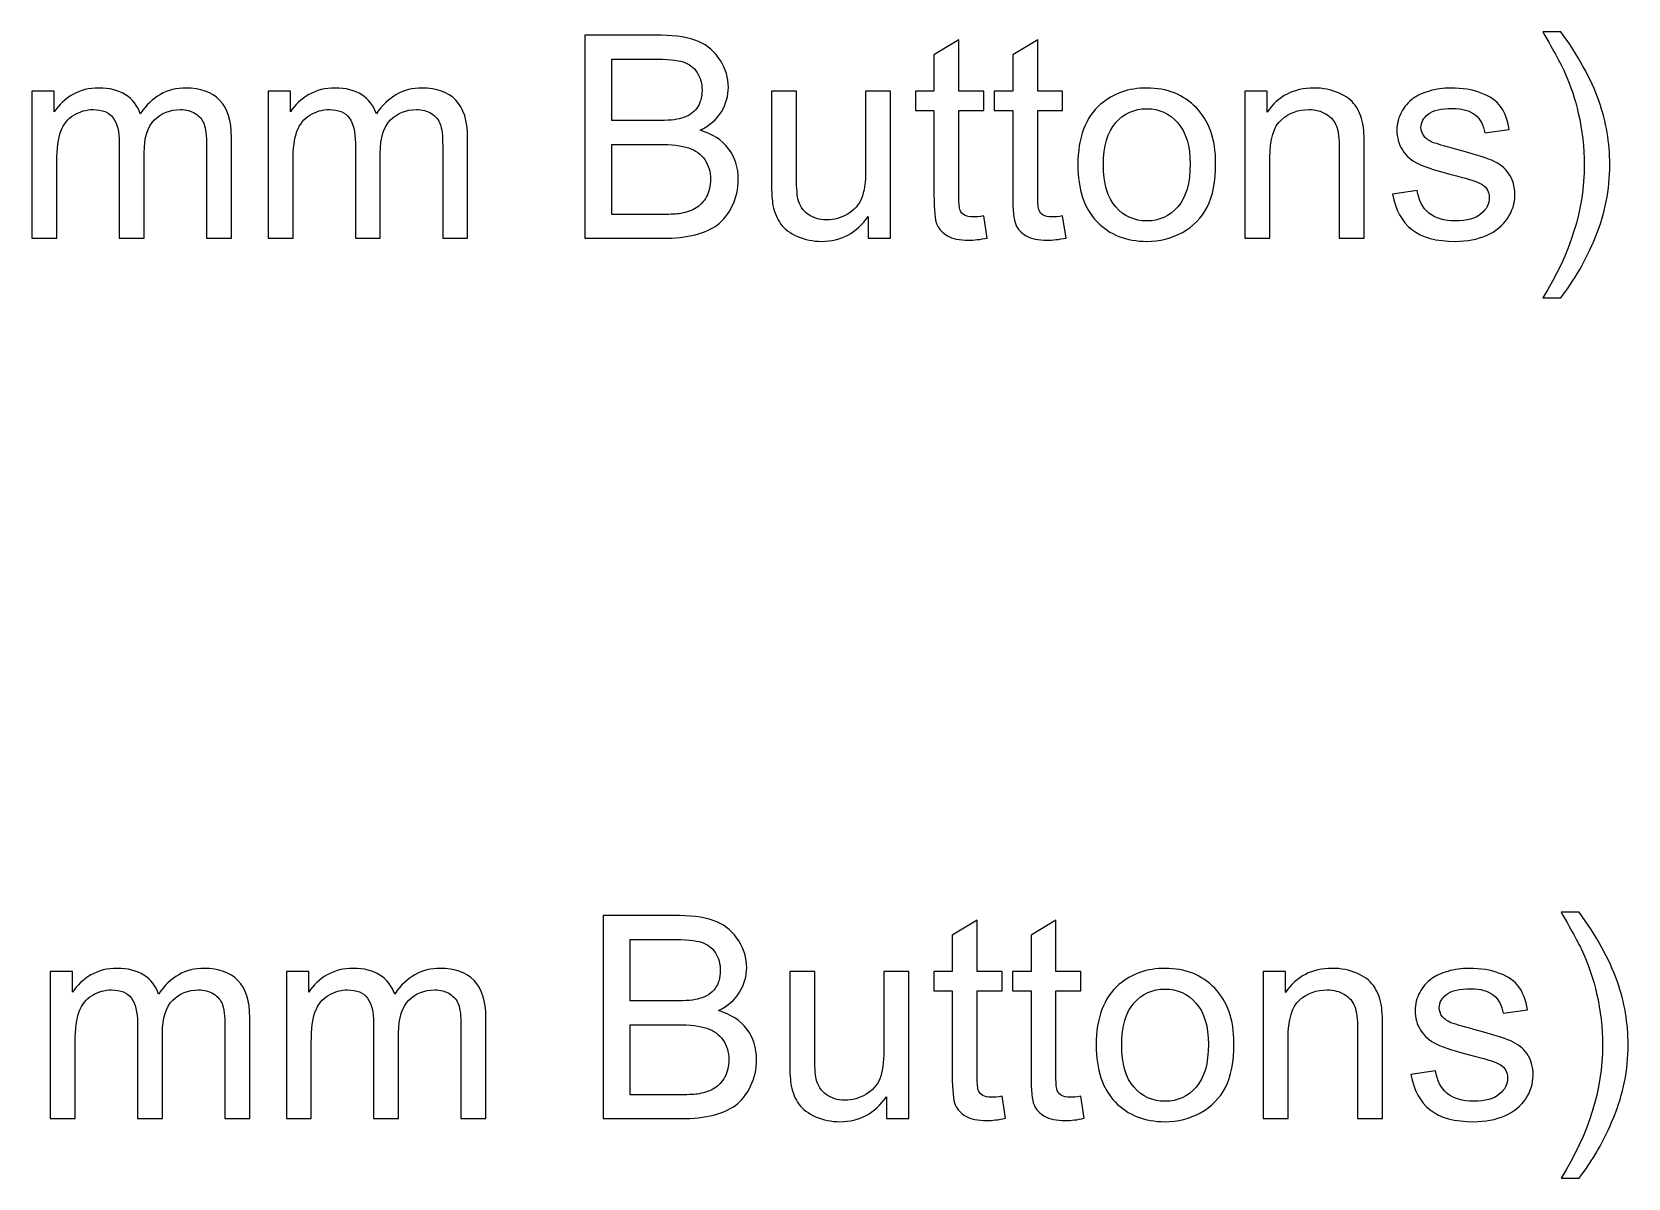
# Model space of a CAD drawing. Header units: millimetres. Extents: x 198 to 2216, y -963 to 151.
# Drawn here: x 1584.8 to 1727.8, y -302.5 to -199.7 of the extents above; entities that cross this region are included whole.
import ezdxf

# ---------------------------------------------------------------- set-up
doc = ezdxf.new("R2010")
doc.units = ezdxf.units.MM
doc.header["$MEASUREMENT"] = 0
doc.layers.add('Layer 1', color=7, linetype='Continuous')

msp = doc.modelspace()

# ---------------------------------------------------------------- linework, layer by layer
at = {"layer": 'Layer 1', "color": 250}
for points, knots in [([(1634.3173, -218.2225), (1634.3173, -218.2225), (1634.3173, -200.0361), (1634.3173, -200.0361), (1634.3173, -200.0361), (1641.1414, -200.0361), (1641.1414, -200.0361), (1642.53, -200.0361), (1643.6433, -200.2181), (1644.4858, -200.5864), (1645.324, -200.9547), (1645.9801, -201.522), (1646.4543, -202.2882), (1646.9326, -203.0502), (1647.1697, -203.8503), (1647.1697, -204.6885), (1647.1697, -205.4632), (1646.958, -206.1956), (1646.5389, -206.8814), (1646.1198, -207.5672), (1645.4848, -208.1218), (1644.6339, -208.5451), (1645.7346, -208.8668), (1646.5813, -209.4172), (1647.1697, -210.1961), (1647.7624, -210.9708), (1648.0587, -211.8894), (1648.0587, -212.9478), (1648.0587, -213.8029), (1647.8767, -214.5945), (1647.5168, -215.3269), (1647.157, -216.0593), (1646.7125, -216.6223), (1646.1833, -217.0202), (1645.6542, -217.4139), (1644.9895, -217.7145), (1644.1937, -217.9177), (1643.3936, -218.1209), (1642.4157, -218.2225), (1641.2557, -218.2225), (1641.2557, -218.2225), (1634.3173, -218.2225), (1634.3173, -218.2225)], [0, 0, 0, 0, 0.07142857, 0.07142857, 0.07142857, 0.14285714, 0.14285714, 0.14285714, 0.21428571, 0.21428571, 0.21428571, 0.28571429, 0.28571429, 0.28571429, 0.35714286, 0.35714286, 0.35714286, 0.42857143, 0.42857143, 0.42857143, 0.5, 0.5, 0.5, 0.57142857, 0.57142857, 0.57142857, 0.64285714, 0.64285714, 0.64285714, 0.71428571, 0.71428571, 0.71428571, 0.78571429, 0.78571429, 0.78571429, 0.85714286, 0.85714286, 0.85714286, 0.92857143, 0.92857143, 0.92857143, 1, 1, 1, 1]), ([(1721.7483, -223.5565), (1721.7483, -223.5565), (1720.1481, -223.5565), (1720.1481, -223.5565), (1722.6204, -219.5899), (1723.8565, -215.619), (1723.8565, -211.6439), (1723.8565, -210.0903), (1723.6787, -208.5493), (1723.3231, -207.0211), (1723.0437, -205.7807), (1722.65, -204.5912), (1722.1462, -203.4482), (1721.8245, -202.7073), (1721.1556, -201.467), (1720.1481, -199.7313), (1720.1481, -199.7313), (1721.7483, -199.7313), (1721.7483, -199.7313), (1723.2977, -201.8056), (1724.4449, -203.8884), (1725.19, -205.9797), (1725.825, -207.7789), (1726.1425, -209.6627), (1726.1425, -211.6312), (1726.1425, -213.8622), (1725.7149, -216.0212), (1724.8598, -218.104), (1724.0089, -220.1868), (1722.9717, -222.0029), (1721.7483, -223.5565)], [0, 0, 0, 0, 0.1, 0.1, 0.1, 0.2, 0.2, 0.2, 0.3, 0.3, 0.3, 0.4, 0.4, 0.4, 0.5, 0.5, 0.5, 0.6, 0.6, 0.6, 0.7, 0.7, 0.7, 0.8, 0.8, 0.8, 0.9, 0.9, 0.9, 1, 1, 1, 1]), ([(1670.0593, -216.2286), (1670.0593, -216.2286), (1670.3641, -218.2013), (1670.3641, -218.2013), (1669.7376, -218.3326), (1669.1745, -218.4003), (1668.6835, -218.4003), (1667.8749, -218.4003), (1667.2484, -218.2733), (1666.7996, -218.0151), (1666.3551, -217.7568), (1666.0419, -217.4224), (1665.8598, -217.0033), (1665.6778, -216.5842), (1665.5889, -215.7037), (1665.5889, -214.3617), (1665.5889, -214.3617), (1665.5889, -206.7671), (1665.5889, -206.7671), (1665.5889, -206.7671), (1663.9379, -206.7671), (1663.9379, -206.7671), (1663.9379, -206.7671), (1663.9379, -205.0399), (1663.9379, -205.0399), (1663.9379, -205.0399), (1665.5889, -205.0399), (1665.5889, -205.0399), (1665.5889, -205.0399), (1665.5889, -201.7802), (1665.5889, -201.7802), (1665.5889, -201.7802), (1667.8241, -200.4383), (1667.8241, -200.4383), (1667.8241, -200.4383), (1667.8241, -205.0399), (1667.8241, -205.0399), (1667.8241, -205.0399), (1670.0593, -205.0399), (1670.0593, -205.0399), (1670.0593, -205.0399), (1670.0593, -206.7671), (1670.0593, -206.7671), (1670.0593, -206.7671), (1667.8241, -206.7671), (1667.8241, -206.7671), (1667.8241, -206.7671), (1667.8241, -214.4887), (1667.8241, -214.4887), (1667.8241, -215.1279), (1667.8622, -215.5386), (1667.9426, -215.7206), (1668.0188, -215.9026), (1668.1458, -216.0466), (1668.3236, -216.1566), (1668.5014, -216.2625), (1668.7554, -216.3175), (1669.0856, -216.3175), (1669.3312, -216.3175), (1669.6571, -216.2879), (1670.0593, -216.2286)], [0, 0, 0, 0, 0.05, 0.05, 0.05, 0.1, 0.1, 0.1, 0.15, 0.15, 0.15, 0.2, 0.2, 0.2, 0.25, 0.25, 0.25, 0.3, 0.3, 0.3, 0.35, 0.35, 0.35, 0.4, 0.4, 0.4, 0.45, 0.45, 0.45, 0.5, 0.5, 0.5, 0.55, 0.55, 0.55, 0.6, 0.6, 0.6, 0.65, 0.65, 0.65, 0.7, 0.7, 0.7, 0.75, 0.75, 0.75, 0.8, 0.8, 0.8, 0.85, 0.85, 0.85, 0.9, 0.9, 0.9, 0.95, 0.95, 0.95, 1, 1, 1, 1]), ([(1677.1163, -216.2286), (1677.1163, -216.2286), (1677.4211, -218.2013), (1677.4211, -218.2013), (1676.7946, -218.3326), (1676.2315, -218.4003), (1675.7405, -218.4003), (1674.9319, -218.4003), (1674.3054, -218.2733), (1673.8566, -218.0151), (1673.4121, -217.7568), (1673.0989, -217.4224), (1672.9168, -217.0033), (1672.7348, -216.5842), (1672.6459, -215.7037), (1672.6459, -214.3617), (1672.6459, -214.3617), (1672.6459, -206.7671), (1672.6459, -206.7671), (1672.6459, -206.7671), (1670.9949, -206.7671), (1670.9949, -206.7671), (1670.9949, -206.7671), (1670.9949, -205.0399), (1670.9949, -205.0399), (1670.9949, -205.0399), (1672.6459, -205.0399), (1672.6459, -205.0399), (1672.6459, -205.0399), (1672.6459, -201.7802), (1672.6459, -201.7802), (1672.6459, -201.7802), (1674.8811, -200.4383), (1674.8811, -200.4383), (1674.8811, -200.4383), (1674.8811, -205.0399), (1674.8811, -205.0399), (1674.8811, -205.0399), (1677.1163, -205.0399), (1677.1163, -205.0399), (1677.1163, -205.0399), (1677.1163, -206.7671), (1677.1163, -206.7671), (1677.1163, -206.7671), (1674.8811, -206.7671), (1674.8811, -206.7671), (1674.8811, -206.7671), (1674.8811, -214.4887), (1674.8811, -214.4887), (1674.8811, -215.1279), (1674.9192, -215.5386), (1674.9996, -215.7206), (1675.0758, -215.9026), (1675.2028, -216.0466), (1675.3806, -216.1566), (1675.5584, -216.2625), (1675.8124, -216.3175), (1676.1426, -216.3175), (1676.3882, -216.3175), (1676.7141, -216.2879), (1677.1163, -216.2286)], [0, 0, 0, 0, 0.05, 0.05, 0.05, 0.1, 0.1, 0.1, 0.15, 0.15, 0.15, 0.2, 0.2, 0.2, 0.25, 0.25, 0.25, 0.3, 0.3, 0.3, 0.35, 0.35, 0.35, 0.4, 0.4, 0.4, 0.45, 0.45, 0.45, 0.5, 0.5, 0.5, 0.55, 0.55, 0.55, 0.6, 0.6, 0.6, 0.65, 0.65, 0.65, 0.7, 0.7, 0.7, 0.75, 0.75, 0.75, 0.8, 0.8, 0.8, 0.85, 0.85, 0.85, 0.9, 0.9, 0.9, 0.95, 0.95, 0.95, 1, 1, 1, 1]), ([(1636.7303, -207.6815), (1636.7303, -207.6815), (1640.6631, -207.6815), (1640.6631, -207.6815), (1641.7299, -207.6815), (1642.4961, -207.6095), (1642.9575, -207.4698), (1643.5714, -207.2878), (1644.0328, -206.983), (1644.3418, -206.5597), (1644.6509, -206.1363), (1644.8075, -205.6072), (1644.8075, -204.9679), (1644.8075, -204.3626), (1644.6636, -203.8292), (1644.3715, -203.372), (1644.0836, -202.9105), (1643.6687, -202.593), (1643.1311, -202.4237), (1642.5935, -202.2544), (1641.6706, -202.1697), (1640.3667, -202.1697), (1640.3667, -202.1697), (1636.7303, -202.1697), (1636.7303, -202.1697), (1636.7303, -202.1697), (1636.7303, -207.6815), (1636.7303, -207.6815)], [0, 0, 0, 0, 0.11111111, 0.11111111, 0.11111111, 0.22222222, 0.22222222, 0.22222222, 0.33333333, 0.33333333, 0.33333333, 0.44444444, 0.44444444, 0.44444444, 0.55555556, 0.55555556, 0.55555556, 0.66666667, 0.66666667, 0.66666667, 0.77777778, 0.77777778, 0.77777778, 0.88888889, 0.88888889, 0.88888889, 1, 1, 1, 1]), ([(1584.7661, -218.2225), (1584.7661, -218.2225), (1584.7661, -205.0399), (1584.7661, -205.0399), (1584.7661, -205.0399), (1586.7727, -205.0399), (1586.7727, -205.0399), (1586.7727, -205.0399), (1586.7727, -206.9026), (1586.7727, -206.9026), (1587.1833, -206.2591), (1587.7337, -205.7384), (1588.4195, -205.3489), (1589.1053, -204.9552), (1589.8842, -204.7605), (1590.7605, -204.7605), (1591.7342, -204.7605), (1592.5343, -204.9637), (1593.1566, -205.3659), (1593.7789, -205.7723), (1594.2191, -206.3353), (1594.4731, -207.0634), (1595.523, -205.5267), (1596.8819, -204.7605), (1598.5583, -204.7605), (1599.8706, -204.7605), (1600.8824, -205.1203), (1601.5851, -205.8442), (1602.2921, -206.5681), (1602.6477, -207.6815), (1602.6477, -209.1843), (1602.6477, -209.1843), (1602.6477, -218.2225), (1602.6477, -218.2225), (1602.6477, -218.2225), (1600.4125, -218.2225), (1600.4125, -218.2225), (1600.4125, -218.2225), (1600.4125, -209.9252), (1600.4125, -209.9252), (1600.4125, -209.0362), (1600.3363, -208.3927), (1600.1924, -207.999), (1600.0484, -207.6053), (1599.786, -207.292), (1599.4007, -207.0507), (1599.0197, -206.8094), (1598.571, -206.6909), (1598.0588, -206.6909), (1597.1274, -206.6909), (1596.357, -206.9999), (1595.7431, -207.6138), (1595.1293, -208.2318), (1594.8245, -209.2182), (1594.8245, -210.5729), (1594.8245, -210.5729), (1594.8245, -218.2225), (1594.8245, -218.2225), (1594.8245, -218.2225), (1592.5893, -218.2225), (1592.5893, -218.2225), (1592.5893, -218.2225), (1592.5893, -209.6669), (1592.5893, -209.6669), (1592.5893, -208.6763), (1592.4073, -207.9313), (1592.0432, -207.436), (1591.6791, -206.9407), (1591.0822, -206.6909), (1590.2567, -206.6909), (1589.6302, -206.6909), (1589.0502, -206.856), (1588.5168, -207.1862), (1587.9834, -207.5164), (1587.5982, -207.999), (1587.3569, -208.6382), (1587.1198, -209.2732), (1587.0013, -210.1919), (1587.0013, -211.3899), (1587.0013, -211.3899), (1587.0013, -218.2225), (1587.0013, -218.2225), (1587.0013, -218.2225), (1584.7661, -218.2225), (1584.7661, -218.2225)], [0, 0, 0, 0, 0.03571429, 0.03571429, 0.03571429, 0.07142857, 0.07142857, 0.07142857, 0.10714286, 0.10714286, 0.10714286, 0.14285714, 0.14285714, 0.14285714, 0.17857143, 0.17857143, 0.17857143, 0.21428571, 0.21428571, 0.21428571, 0.25, 0.25, 0.25, 0.28571429, 0.28571429, 0.28571429, 0.32142857, 0.32142857, 0.32142857, 0.35714286, 0.35714286, 0.35714286, 0.39285714, 0.39285714, 0.39285714, 0.42857143, 0.42857143, 0.42857143, 0.46428571, 0.46428571, 0.46428571, 0.5, 0.5, 0.5, 0.53571429, 0.53571429, 0.53571429, 0.57142857, 0.57142857, 0.57142857, 0.60714286, 0.60714286, 0.60714286, 0.64285714, 0.64285714, 0.64285714, 0.67857143, 0.67857143, 0.67857143, 0.71428571, 0.71428571, 0.71428571, 0.75, 0.75, 0.75, 0.78571429, 0.78571429, 0.78571429, 0.82142857, 0.82142857, 0.82142857, 0.85714286, 0.85714286, 0.85714286, 0.89285714, 0.89285714, 0.89285714, 0.92857143, 0.92857143, 0.92857143, 0.96428571, 0.96428571, 0.96428571, 1, 1, 1, 1]), ([(1605.9243, -218.2225), (1605.9243, -218.2225), (1605.9243, -205.0399), (1605.9243, -205.0399), (1605.9243, -205.0399), (1607.9309, -205.0399), (1607.9309, -205.0399), (1607.9309, -205.0399), (1607.9309, -206.9026), (1607.9309, -206.9026), (1608.3415, -206.2591), (1608.8919, -205.7384), (1609.5777, -205.3489), (1610.2635, -204.9552), (1611.0424, -204.7605), (1611.9187, -204.7605), (1612.8924, -204.7605), (1613.6925, -204.9637), (1614.3148, -205.3659), (1614.9371, -205.7723), (1615.3773, -206.3353), (1615.6313, -207.0634), (1616.6812, -205.5267), (1618.0401, -204.7605), (1619.7165, -204.7605), (1621.0288, -204.7605), (1622.0406, -205.1203), (1622.7433, -205.8442), (1623.4503, -206.5681), (1623.8059, -207.6815), (1623.8059, -209.1843), (1623.8059, -209.1843), (1623.8059, -218.2225), (1623.8059, -218.2225), (1623.8059, -218.2225), (1621.5707, -218.2225), (1621.5707, -218.2225), (1621.5707, -218.2225), (1621.5707, -209.9252), (1621.5707, -209.9252), (1621.5707, -209.0362), (1621.4945, -208.3927), (1621.3506, -207.999), (1621.2066, -207.6053), (1620.9442, -207.292), (1620.5589, -207.0507), (1620.1779, -206.8094), (1619.7292, -206.6909), (1619.217, -206.6909), (1618.2856, -206.6909), (1617.5152, -206.9999), (1616.9013, -207.6138), (1616.2875, -208.2318), (1615.9827, -209.2182), (1615.9827, -210.5729), (1615.9827, -210.5729), (1615.9827, -218.2225), (1615.9827, -218.2225), (1615.9827, -218.2225), (1613.7475, -218.2225), (1613.7475, -218.2225), (1613.7475, -218.2225), (1613.7475, -209.6669), (1613.7475, -209.6669), (1613.7475, -208.6763), (1613.5655, -207.9313), (1613.2014, -207.436), (1612.8373, -206.9407), (1612.2404, -206.6909), (1611.4149, -206.6909), (1610.7884, -206.6909), (1610.2084, -206.856), (1609.675, -207.1862), (1609.1416, -207.5164), (1608.7564, -207.999), (1608.5151, -208.6382), (1608.278, -209.2732), (1608.1595, -210.1919), (1608.1595, -211.3899), (1608.1595, -211.3899), (1608.1595, -218.2225), (1608.1595, -218.2225), (1608.1595, -218.2225), (1605.9243, -218.2225), (1605.9243, -218.2225)], [0, 0, 0, 0, 0.03571429, 0.03571429, 0.03571429, 0.07142857, 0.07142857, 0.07142857, 0.10714286, 0.10714286, 0.10714286, 0.14285714, 0.14285714, 0.14285714, 0.17857143, 0.17857143, 0.17857143, 0.21428571, 0.21428571, 0.21428571, 0.25, 0.25, 0.25, 0.28571429, 0.28571429, 0.28571429, 0.32142857, 0.32142857, 0.32142857, 0.35714286, 0.35714286, 0.35714286, 0.39285714, 0.39285714, 0.39285714, 0.42857143, 0.42857143, 0.42857143, 0.46428571, 0.46428571, 0.46428571, 0.5, 0.5, 0.5, 0.53571429, 0.53571429, 0.53571429, 0.57142857, 0.57142857, 0.57142857, 0.60714286, 0.60714286, 0.60714286, 0.64285714, 0.64285714, 0.64285714, 0.67857143, 0.67857143, 0.67857143, 0.71428571, 0.71428571, 0.71428571, 0.75, 0.75, 0.75, 0.78571429, 0.78571429, 0.78571429, 0.82142857, 0.82142857, 0.82142857, 0.85714286, 0.85714286, 0.85714286, 0.89285714, 0.89285714, 0.89285714, 0.92857143, 0.92857143, 0.92857143, 0.96428571, 0.96428571, 0.96428571, 1, 1, 1, 1]), ([(1659.6919, -218.2225), (1659.6919, -218.2225), (1659.6919, -216.2625), (1659.6919, -216.2625), (1658.6674, -217.7568), (1657.2789, -218.5019), (1655.5221, -218.5019), (1654.7474, -218.5019), (1654.0235, -218.3537), (1653.3504, -218.0574), (1652.6773, -217.7568), (1652.1777, -217.3843), (1651.8518, -216.9356), (1651.5258, -216.4826), (1651.2972, -215.9323), (1651.166, -215.2803), (1651.0771, -214.8401), (1651.0305, -214.1458), (1651.0305, -213.1975), (1651.0305, -213.1975), (1651.0305, -205.0399), (1651.0305, -205.0399), (1651.0305, -205.0399), (1653.2657, -205.0399), (1653.2657, -205.0399), (1653.2657, -205.0399), (1653.2657, -212.3339), (1653.2657, -212.3339), (1653.2657, -213.4981), (1653.3123, -214.2855), (1653.4012, -214.6877), (1653.5409, -215.2761), (1653.8372, -215.7333), (1654.2944, -216.0677), (1654.7474, -216.4022), (1655.3062, -216.5715), (1655.975, -216.5715), (1656.6439, -216.5715), (1657.2704, -216.4022), (1657.8546, -216.0593), (1658.4388, -215.7164), (1658.8537, -215.2465), (1659.0992, -214.658), (1659.3405, -214.0696), (1659.4633, -213.2102), (1659.4633, -212.0884), (1659.4633, -212.0884), (1659.4633, -205.0399), (1659.4633, -205.0399), (1659.4633, -205.0399), (1661.6985, -205.0399), (1661.6985, -205.0399), (1661.6985, -205.0399), (1661.6985, -218.2225), (1661.6985, -218.2225), (1661.6985, -218.2225), (1659.6919, -218.2225), (1659.6919, -218.2225)], [0, 0, 0, 0, 0.05263158, 0.05263158, 0.05263158, 0.10526316, 0.10526316, 0.10526316, 0.15789474, 0.15789474, 0.15789474, 0.21052632, 0.21052632, 0.21052632, 0.26315789, 0.26315789, 0.26315789, 0.31578947, 0.31578947, 0.31578947, 0.36842105, 0.36842105, 0.36842105, 0.42105263, 0.42105263, 0.42105263, 0.47368421, 0.47368421, 0.47368421, 0.52631579, 0.52631579, 0.52631579, 0.57894737, 0.57894737, 0.57894737, 0.63157895, 0.63157895, 0.63157895, 0.68421053, 0.68421053, 0.68421053, 0.73684211, 0.73684211, 0.73684211, 0.78947368, 0.78947368, 0.78947368, 0.84210526, 0.84210526, 0.84210526, 0.89473684, 0.89473684, 0.89473684, 0.94736842, 0.94736842, 0.94736842, 1, 1, 1, 1]), ([(1678.4837, -211.6312), (1678.4837, -209.197), (1679.161, -207.3936), (1680.5199, -206.221), (1681.6502, -205.2473), (1683.0345, -204.7605), (1684.6644, -204.7605), (1686.472, -204.7605), (1687.9537, -205.3532), (1689.1051, -206.5385), (1690.2524, -207.7196), (1690.8281, -209.3579), (1690.8281, -211.4449), (1690.8281, -213.1383), (1690.5741, -214.4675), (1690.0661, -215.437), (1689.5581, -216.4064), (1688.8173, -217.1599), (1687.8436, -217.6976), (1686.8742, -218.2352), (1685.8116, -218.5019), (1684.6644, -218.5019), (1682.8186, -218.5019), (1681.3285, -217.9135), (1680.1897, -216.7324), (1679.051, -215.5513), (1678.4837, -213.8495), (1678.4837, -211.6312)], [0, 0, 0, 0, 0.11111111, 0.11111111, 0.11111111, 0.22222222, 0.22222222, 0.22222222, 0.33333333, 0.33333333, 0.33333333, 0.44444444, 0.44444444, 0.44444444, 0.55555556, 0.55555556, 0.55555556, 0.66666667, 0.66666667, 0.66666667, 0.77777778, 0.77777778, 0.77777778, 0.88888889, 0.88888889, 0.88888889, 1, 1, 1, 1]), ([(1693.4485, -218.2225), (1693.4485, -218.2225), (1693.4485, -205.0399), (1693.4485, -205.0399), (1693.4485, -205.0399), (1695.4551, -205.0399), (1695.4551, -205.0399), (1695.4551, -205.0399), (1695.4551, -206.911), (1695.4551, -206.911), (1696.4203, -205.4759), (1697.8173, -204.7605), (1699.6419, -204.7605), (1700.4377, -204.7605), (1701.1659, -204.9044), (1701.8305, -205.1881), (1702.4951, -205.4717), (1702.9947, -205.8485), (1703.3249, -206.3099), (1703.6551, -206.7713), (1703.8879, -207.3217), (1704.0191, -207.9567), (1704.0996, -208.3715), (1704.1419, -209.0954), (1704.1419, -210.1284), (1704.1419, -210.1284), (1704.1419, -218.2225), (1704.1419, -218.2225), (1704.1419, -218.2225), (1701.9067, -218.2225), (1701.9067, -218.2225), (1701.9067, -218.2225), (1701.9067, -210.213), (1701.9067, -210.213), (1701.9067, -209.3029), (1701.822, -208.6213), (1701.6485, -208.1726), (1701.4749, -207.7238), (1701.1659, -207.364), (1700.7256, -207.0931), (1700.2853, -206.8264), (1699.7646, -206.6909), (1699.172, -206.6909), (1698.2237, -206.6909), (1697.4067, -206.9915), (1696.7166, -207.5968), (1696.0266, -208.198), (1695.6837, -209.3452), (1695.6837, -211.0301), (1695.6837, -211.0301), (1695.6837, -218.2225), (1695.6837, -218.2225), (1695.6837, -218.2225), (1693.4485, -218.2225), (1693.4485, -218.2225)], [0, 0, 0, 0, 0.05555556, 0.05555556, 0.05555556, 0.11111111, 0.11111111, 0.11111111, 0.16666667, 0.16666667, 0.16666667, 0.22222222, 0.22222222, 0.22222222, 0.27777778, 0.27777778, 0.27777778, 0.33333333, 0.33333333, 0.33333333, 0.38888889, 0.38888889, 0.38888889, 0.44444444, 0.44444444, 0.44444444, 0.5, 0.5, 0.5, 0.55555556, 0.55555556, 0.55555556, 0.61111111, 0.61111111, 0.61111111, 0.66666667, 0.66666667, 0.66666667, 0.72222222, 0.72222222, 0.72222222, 0.77777778, 0.77777778, 0.77777778, 0.83333333, 0.83333333, 0.83333333, 0.88888889, 0.88888889, 0.88888889, 0.94444444, 0.94444444, 0.94444444, 1, 1, 1, 1]), ([(1706.6861, -214.2855), (1706.6861, -214.2855), (1708.8959, -213.9299), (1708.8959, -213.9299), (1709.0187, -214.8147), (1709.3658, -215.492), (1709.9331, -215.9661), (1710.5003, -216.436), (1711.2962, -216.6731), (1712.3122, -216.6731), (1713.3409, -216.6731), (1714.1029, -216.4657), (1714.6024, -216.0466), (1715.0977, -215.6317), (1715.3475, -215.1406), (1715.3475, -214.5776), (1715.3475, -214.0738), (1715.1231, -213.6759), (1714.6786, -213.388), (1714.3654, -213.1891), (1713.6034, -212.9393), (1712.3926, -212.6303), (1710.7586, -212.2196), (1709.6283, -211.864), (1708.9933, -211.5635), (1708.3625, -211.2587), (1707.8841, -210.8438), (1707.5582, -210.3104), (1707.2322, -209.7812), (1707.0671, -209.1928), (1707.0671, -208.5493), (1707.0671, -207.9609), (1707.2026, -207.419), (1707.4693, -206.9195), (1707.7402, -206.42), (1708.1043, -206.0051), (1708.5657, -205.6749), (1708.9128, -205.4209), (1709.387, -205.205), (1709.9839, -205.0272), (1710.585, -204.8494), (1711.2242, -204.7605), (1711.91, -204.7605), (1712.943, -204.7605), (1713.8489, -204.9087), (1714.6278, -205.2092), (1715.411, -205.5056), (1715.9867, -205.912), (1716.3593, -206.42), (1716.7276, -206.9322), (1716.9858, -207.6138), (1717.1255, -208.4689), (1717.1255, -208.4689), (1714.9411, -208.7737), (1714.9411, -208.7737), (1714.8437, -208.0879), (1714.5559, -207.5503), (1714.0817, -207.165), (1713.6076, -206.7798), (1712.9387, -206.5893), (1712.0709, -206.5893), (1711.0507, -206.5893), (1710.3183, -206.7586), (1709.8823, -207.0973), (1709.4462, -207.436), (1709.2261, -207.8339), (1709.2261, -208.2869), (1709.2261, -208.5747), (1709.315, -208.8372), (1709.497, -209.07), (1709.6791, -209.3071), (1709.9627, -209.5061), (1710.3522, -209.6627), (1710.5765, -209.7474), (1711.2285, -209.9379), (1712.3207, -210.2342), (1713.8955, -210.6533), (1714.9961, -211.0004), (1715.6227, -211.2671), (1716.2492, -211.5338), (1716.7403, -211.9275), (1717.0959, -212.4355), (1717.4557, -212.9478), (1717.6335, -213.5828), (1717.6335, -214.3448), (1717.6335, -215.0856), (1717.4176, -215.7841), (1716.9816, -216.4403), (1716.5455, -217.0964), (1715.919, -217.6044), (1715.102, -217.9643), (1714.2807, -218.3241), (1713.3536, -218.5019), (1712.3207, -218.5019), (1710.6104, -218.5019), (1709.3023, -218.1463), (1708.4048, -217.4393), (1707.5074, -216.7281), (1706.9359, -215.6783), (1706.6861, -214.2855)], [0, 0, 0, 0, 0.03030303, 0.03030303, 0.03030303, 0.06060606, 0.06060606, 0.06060606, 0.09090909, 0.09090909, 0.09090909, 0.12121212, 0.12121212, 0.12121212, 0.15151515, 0.15151515, 0.15151515, 0.18181818, 0.18181818, 0.18181818, 0.21212121, 0.21212121, 0.21212121, 0.24242424, 0.24242424, 0.24242424, 0.27272727, 0.27272727, 0.27272727, 0.3030303, 0.3030303, 0.3030303, 0.33333333, 0.33333333, 0.33333333, 0.36363636, 0.36363636, 0.36363636, 0.39393939, 0.39393939, 0.39393939, 0.42424242, 0.42424242, 0.42424242, 0.45454545, 0.45454545, 0.45454545, 0.48484848, 0.48484848, 0.48484848, 0.51515152, 0.51515152, 0.51515152, 0.54545455, 0.54545455, 0.54545455, 0.57575758, 0.57575758, 0.57575758, 0.60606061, 0.60606061, 0.60606061, 0.63636364, 0.63636364, 0.63636364, 0.66666667, 0.66666667, 0.66666667, 0.6969697, 0.6969697, 0.6969697, 0.72727273, 0.72727273, 0.72727273, 0.75757576, 0.75757576, 0.75757576, 0.78787879, 0.78787879, 0.78787879, 0.81818182, 0.81818182, 0.81818182, 0.84848485, 0.84848485, 0.84848485, 0.87878788, 0.87878788, 0.87878788, 0.90909091, 0.90909091, 0.90909091, 0.93939394, 0.93939394, 0.93939394, 0.96969697, 0.96969697, 0.96969697, 1, 1, 1, 1]), ([(1680.7697, -211.6354), (1680.7697, -213.3203), (1681.138, -214.5818), (1681.8746, -215.4158), (1682.6154, -216.254), (1683.5425, -216.6731), (1684.6644, -216.6731), (1685.7735, -216.6731), (1686.6964, -216.254), (1687.4372, -215.4116), (1688.1738, -214.5691), (1688.5421, -213.2864), (1688.5421, -211.5635), (1688.5421, -209.9379), (1688.1696, -208.706), (1687.4287, -207.872), (1686.6879, -207.0338), (1685.765, -206.6147), (1684.6644, -206.6147), (1683.5425, -206.6147), (1682.6154, -207.0296), (1681.8746, -207.8635), (1681.138, -208.6975), (1680.7697, -209.9548), (1680.7697, -211.6354)], [0, 0, 0, 0, 0.125, 0.125, 0.125, 0.25, 0.25, 0.25, 0.375, 0.375, 0.375, 0.5, 0.5, 0.5, 0.625, 0.625, 0.625, 0.75, 0.75, 0.75, 0.875, 0.875, 0.875, 1, 1, 1, 1]), ([(1636.7303, -216.0889), (1636.7303, -216.0889), (1641.26, -216.0889), (1641.26, -216.0889), (1642.0389, -216.0889), (1642.585, -216.0593), (1642.9025, -216), (1643.4528, -215.9026), (1643.9185, -215.7375), (1644.291, -215.5047), (1644.6636, -215.2719), (1644.9684, -214.9332), (1645.2097, -214.4887), (1645.451, -214.0442), (1645.5695, -213.532), (1645.5695, -212.952), (1645.5695, -212.2704), (1645.3959, -211.682), (1645.0446, -211.1782), (1644.6974, -210.6745), (1644.2148, -210.3231), (1643.5968, -210.1199), (1642.9829, -209.9167), (1642.0939, -209.8151), (1640.9382, -209.8151), (1640.9382, -209.8151), (1636.7303, -209.8151), (1636.7303, -209.8151), (1636.7303, -209.8151), (1636.7303, -216.0889), (1636.7303, -216.0889)], [0, 0, 0, 0, 0.1, 0.1, 0.1, 0.2, 0.2, 0.2, 0.3, 0.3, 0.3, 0.4, 0.4, 0.4, 0.5, 0.5, 0.5, 0.6, 0.6, 0.6, 0.7, 0.7, 0.7, 0.8, 0.8, 0.8, 0.9, 0.9, 0.9, 1, 1, 1, 1]), ([(1723.3862, -302.4539), (1723.3862, -302.4539), (1721.786, -302.4539), (1721.786, -302.4539), (1724.2583, -298.4873), (1725.4944, -294.5164), (1725.4944, -290.5413), (1725.4944, -288.9877), (1725.3166, -287.4467), (1724.961, -285.9185), (1724.6816, -284.6781), (1724.2879, -283.4886), (1723.7841, -282.3456), (1723.4624, -281.6047), (1722.7935, -280.3644), (1721.786, -278.6287), (1721.786, -278.6287), (1723.3862, -278.6287), (1723.3862, -278.6287), (1724.9356, -280.703), (1726.0828, -282.7858), (1726.8279, -284.8771), (1727.4629, -286.6763), (1727.7804, -288.5601), (1727.7804, -290.5286), (1727.7804, -292.7596), (1727.3528, -294.9186), (1726.4977, -297.0014), (1725.6468, -299.0842), (1724.6096, -300.9003), (1723.3862, -302.4539)], [0, 0, 0, 0, 0.1, 0.1, 0.1, 0.2, 0.2, 0.2, 0.3, 0.3, 0.3, 0.4, 0.4, 0.4, 0.5, 0.5, 0.5, 0.6, 0.6, 0.6, 0.7, 0.7, 0.7, 0.8, 0.8, 0.8, 0.9, 0.9, 0.9, 1, 1, 1, 1]), ([(1635.9552, -297.1199), (1635.9552, -297.1199), (1635.9552, -278.9335), (1635.9552, -278.9335), (1635.9552, -278.9335), (1642.7793, -278.9335), (1642.7793, -278.9335), (1644.1679, -278.9335), (1645.2812, -279.1155), (1646.1237, -279.4838), (1646.9619, -279.8521), (1647.618, -280.4194), (1648.0922, -281.1856), (1648.5705, -281.9476), (1648.8076, -282.7477), (1648.8076, -283.5859), (1648.8076, -284.3606), (1648.5959, -285.093), (1648.1768, -285.7788), (1647.7577, -286.4646), (1647.1227, -287.0192), (1646.2718, -287.4425), (1647.3725, -287.7642), (1648.2192, -288.3146), (1648.8076, -289.0935), (1649.4003, -289.8682), (1649.6966, -290.7868), (1649.6966, -291.8452), (1649.6966, -292.7003), (1649.5146, -293.4919), (1649.1547, -294.2243), (1648.7949, -294.9567), (1648.3504, -295.5197), (1647.8212, -295.9176), (1647.2921, -296.3113), (1646.6274, -296.6119), (1645.8316, -296.8151), (1645.0315, -297.0183), (1644.0536, -297.1199), (1642.8936, -297.1199), (1642.8936, -297.1199), (1635.9552, -297.1199), (1635.9552, -297.1199)], [0, 0, 0, 0, 0.07142857, 0.07142857, 0.07142857, 0.14285714, 0.14285714, 0.14285714, 0.21428571, 0.21428571, 0.21428571, 0.28571429, 0.28571429, 0.28571429, 0.35714286, 0.35714286, 0.35714286, 0.42857143, 0.42857143, 0.42857143, 0.5, 0.5, 0.5, 0.57142857, 0.57142857, 0.57142857, 0.64285714, 0.64285714, 0.64285714, 0.71428571, 0.71428571, 0.71428571, 0.78571429, 0.78571429, 0.78571429, 0.85714286, 0.85714286, 0.85714286, 0.92857143, 0.92857143, 0.92857143, 1, 1, 1, 1]), ([(1671.6972, -295.126), (1671.6972, -295.126), (1672.002, -297.0987), (1672.002, -297.0987), (1671.3755, -297.23), (1670.8124, -297.2977), (1670.3214, -297.2977), (1669.5128, -297.2977), (1668.8863, -297.1707), (1668.4375, -296.9125), (1667.993, -296.6542), (1667.6798, -296.3198), (1667.4977, -295.9007), (1667.3157, -295.4816), (1667.2268, -294.6011), (1667.2268, -293.2591), (1667.2268, -293.2591), (1667.2268, -285.6645), (1667.2268, -285.6645), (1667.2268, -285.6645), (1665.5758, -285.6645), (1665.5758, -285.6645), (1665.5758, -285.6645), (1665.5758, -283.9373), (1665.5758, -283.9373), (1665.5758, -283.9373), (1667.2268, -283.9373), (1667.2268, -283.9373), (1667.2268, -283.9373), (1667.2268, -280.6776), (1667.2268, -280.6776), (1667.2268, -280.6776), (1669.462, -279.3357), (1669.462, -279.3357), (1669.462, -279.3357), (1669.462, -283.9373), (1669.462, -283.9373), (1669.462, -283.9373), (1671.6972, -283.9373), (1671.6972, -283.9373), (1671.6972, -283.9373), (1671.6972, -285.6645), (1671.6972, -285.6645), (1671.6972, -285.6645), (1669.462, -285.6645), (1669.462, -285.6645), (1669.462, -285.6645), (1669.462, -293.3861), (1669.462, -293.3861), (1669.462, -294.0253), (1669.5001, -294.436), (1669.5805, -294.618), (1669.6567, -294.8), (1669.7837, -294.944), (1669.9615, -295.054), (1670.1393, -295.1599), (1670.3933, -295.2149), (1670.7235, -295.2149), (1670.9691, -295.2149), (1671.295, -295.1853), (1671.6972, -295.126)], [0, 0, 0, 0, 0.05, 0.05, 0.05, 0.1, 0.1, 0.1, 0.15, 0.15, 0.15, 0.2, 0.2, 0.2, 0.25, 0.25, 0.25, 0.3, 0.3, 0.3, 0.35, 0.35, 0.35, 0.4, 0.4, 0.4, 0.45, 0.45, 0.45, 0.5, 0.5, 0.5, 0.55, 0.55, 0.55, 0.6, 0.6, 0.6, 0.65, 0.65, 0.65, 0.7, 0.7, 0.7, 0.75, 0.75, 0.75, 0.8, 0.8, 0.8, 0.85, 0.85, 0.85, 0.9, 0.9, 0.9, 0.95, 0.95, 0.95, 1, 1, 1, 1]), ([(1678.7542, -295.126), (1678.7542, -295.126), (1679.059, -297.0987), (1679.059, -297.0987), (1678.4325, -297.23), (1677.8694, -297.2977), (1677.3784, -297.2977), (1676.5698, -297.2977), (1675.9433, -297.1707), (1675.4945, -296.9125), (1675.05, -296.6542), (1674.7368, -296.3198), (1674.5547, -295.9007), (1674.3727, -295.4816), (1674.2838, -294.6011), (1674.2838, -293.2591), (1674.2838, -293.2591), (1674.2838, -285.6645), (1674.2838, -285.6645), (1674.2838, -285.6645), (1672.6328, -285.6645), (1672.6328, -285.6645), (1672.6328, -285.6645), (1672.6328, -283.9373), (1672.6328, -283.9373), (1672.6328, -283.9373), (1674.2838, -283.9373), (1674.2838, -283.9373), (1674.2838, -283.9373), (1674.2838, -280.6776), (1674.2838, -280.6776), (1674.2838, -280.6776), (1676.519, -279.3357), (1676.519, -279.3357), (1676.519, -279.3357), (1676.519, -283.9373), (1676.519, -283.9373), (1676.519, -283.9373), (1678.7542, -283.9373), (1678.7542, -283.9373), (1678.7542, -283.9373), (1678.7542, -285.6645), (1678.7542, -285.6645), (1678.7542, -285.6645), (1676.519, -285.6645), (1676.519, -285.6645), (1676.519, -285.6645), (1676.519, -293.3861), (1676.519, -293.3861), (1676.519, -294.0253), (1676.5571, -294.436), (1676.6375, -294.618), (1676.7137, -294.8), (1676.8407, -294.944), (1677.0185, -295.054), (1677.1963, -295.1599), (1677.4503, -295.2149), (1677.7805, -295.2149), (1678.0261, -295.2149), (1678.352, -295.1853), (1678.7542, -295.126)], [0, 0, 0, 0, 0.05, 0.05, 0.05, 0.1, 0.1, 0.1, 0.15, 0.15, 0.15, 0.2, 0.2, 0.2, 0.25, 0.25, 0.25, 0.3, 0.3, 0.3, 0.35, 0.35, 0.35, 0.4, 0.4, 0.4, 0.45, 0.45, 0.45, 0.5, 0.5, 0.5, 0.55, 0.55, 0.55, 0.6, 0.6, 0.6, 0.65, 0.65, 0.65, 0.7, 0.7, 0.7, 0.75, 0.75, 0.75, 0.8, 0.8, 0.8, 0.85, 0.85, 0.85, 0.9, 0.9, 0.9, 0.95, 0.95, 0.95, 1, 1, 1, 1]), ([(1638.3682, -286.5789), (1638.3682, -286.5789), (1642.301, -286.5789), (1642.301, -286.5789), (1643.3678, -286.5789), (1644.134, -286.5069), (1644.5954, -286.3672), (1645.2093, -286.1852), (1645.6707, -285.8804), (1645.9797, -285.4571), (1646.2888, -285.0337), (1646.4454, -284.5046), (1646.4454, -283.8653), (1646.4454, -283.26), (1646.3015, -282.7266), (1646.0094, -282.2694), (1645.7215, -281.8079), (1645.3066, -281.4904), (1644.769, -281.3211), (1644.2314, -281.1518), (1643.3085, -281.0671), (1642.0046, -281.0671), (1642.0046, -281.0671), (1638.3682, -281.0671), (1638.3682, -281.0671), (1638.3682, -281.0671), (1638.3682, -286.5789), (1638.3682, -286.5789)], [0, 0, 0, 0, 0.11111111, 0.11111111, 0.11111111, 0.22222222, 0.22222222, 0.22222222, 0.33333333, 0.33333333, 0.33333333, 0.44444444, 0.44444444, 0.44444444, 0.55555556, 0.55555556, 0.55555556, 0.66666667, 0.66666667, 0.66666667, 0.77777778, 0.77777778, 0.77777778, 0.88888889, 0.88888889, 0.88888889, 1, 1, 1, 1]), ([(1586.404, -297.1199), (1586.404, -297.1199), (1586.404, -283.9373), (1586.404, -283.9373), (1586.404, -283.9373), (1588.4106, -283.9373), (1588.4106, -283.9373), (1588.4106, -283.9373), (1588.4106, -285.8), (1588.4106, -285.8), (1588.8212, -285.1565), (1589.3716, -284.6358), (1590.0574, -284.2463), (1590.7432, -283.8526), (1591.5221, -283.6579), (1592.3984, -283.6579), (1593.3721, -283.6579), (1594.1722, -283.8611), (1594.7945, -284.2633), (1595.4168, -284.6697), (1595.857, -285.2327), (1596.111, -285.9608), (1597.1609, -284.4241), (1598.5198, -283.6579), (1600.1962, -283.6579), (1601.5085, -283.6579), (1602.5203, -284.0177), (1603.223, -284.7416), (1603.93, -285.4655), (1604.2856, -286.5789), (1604.2856, -288.0817), (1604.2856, -288.0817), (1604.2856, -297.1199), (1604.2856, -297.1199), (1604.2856, -297.1199), (1602.0504, -297.1199), (1602.0504, -297.1199), (1602.0504, -297.1199), (1602.0504, -288.8226), (1602.0504, -288.8226), (1602.0504, -287.9336), (1601.9742, -287.2901), (1601.8303, -286.8964), (1601.6863, -286.5027), (1601.4239, -286.1894), (1601.0386, -285.9481), (1600.6576, -285.7068), (1600.2089, -285.5883), (1599.6967, -285.5883), (1598.7653, -285.5883), (1597.9949, -285.8973), (1597.381, -286.5112), (1596.7672, -287.1292), (1596.4624, -288.1156), (1596.4624, -289.4703), (1596.4624, -289.4703), (1596.4624, -297.1199), (1596.4624, -297.1199), (1596.4624, -297.1199), (1594.2272, -297.1199), (1594.2272, -297.1199), (1594.2272, -297.1199), (1594.2272, -288.5643), (1594.2272, -288.5643), (1594.2272, -287.5737), (1594.0452, -286.8287), (1593.6811, -286.3334), (1593.317, -285.8381), (1592.7201, -285.5883), (1591.8946, -285.5883), (1591.2681, -285.5883), (1590.6881, -285.7534), (1590.1547, -286.0836), (1589.6213, -286.4138), (1589.2361, -286.8964), (1588.9948, -287.5356), (1588.7577, -288.1706), (1588.6392, -289.0893), (1588.6392, -290.2873), (1588.6392, -290.2873), (1588.6392, -297.1199), (1588.6392, -297.1199), (1588.6392, -297.1199), (1586.404, -297.1199), (1586.404, -297.1199)], [0, 0, 0, 0, 0.03571429, 0.03571429, 0.03571429, 0.07142857, 0.07142857, 0.07142857, 0.10714286, 0.10714286, 0.10714286, 0.14285714, 0.14285714, 0.14285714, 0.17857143, 0.17857143, 0.17857143, 0.21428571, 0.21428571, 0.21428571, 0.25, 0.25, 0.25, 0.28571429, 0.28571429, 0.28571429, 0.32142857, 0.32142857, 0.32142857, 0.35714286, 0.35714286, 0.35714286, 0.39285714, 0.39285714, 0.39285714, 0.42857143, 0.42857143, 0.42857143, 0.46428571, 0.46428571, 0.46428571, 0.5, 0.5, 0.5, 0.53571429, 0.53571429, 0.53571429, 0.57142857, 0.57142857, 0.57142857, 0.60714286, 0.60714286, 0.60714286, 0.64285714, 0.64285714, 0.64285714, 0.67857143, 0.67857143, 0.67857143, 0.71428571, 0.71428571, 0.71428571, 0.75, 0.75, 0.75, 0.78571429, 0.78571429, 0.78571429, 0.82142857, 0.82142857, 0.82142857, 0.85714286, 0.85714286, 0.85714286, 0.89285714, 0.89285714, 0.89285714, 0.92857143, 0.92857143, 0.92857143, 0.96428571, 0.96428571, 0.96428571, 1, 1, 1, 1]), ([(1607.5622, -297.1199), (1607.5622, -297.1199), (1607.5622, -283.9373), (1607.5622, -283.9373), (1607.5622, -283.9373), (1609.5688, -283.9373), (1609.5688, -283.9373), (1609.5688, -283.9373), (1609.5688, -285.8), (1609.5688, -285.8), (1609.9794, -285.1565), (1610.5298, -284.6358), (1611.2156, -284.2463), (1611.9014, -283.8526), (1612.6803, -283.6579), (1613.5566, -283.6579), (1614.5303, -283.6579), (1615.3304, -283.8611), (1615.9527, -284.2633), (1616.575, -284.6697), (1617.0152, -285.2327), (1617.2692, -285.9608), (1618.3191, -284.4241), (1619.678, -283.6579), (1621.3544, -283.6579), (1622.6667, -283.6579), (1623.6785, -284.0177), (1624.3812, -284.7416), (1625.0882, -285.4655), (1625.4438, -286.5789), (1625.4438, -288.0817), (1625.4438, -288.0817), (1625.4438, -297.1199), (1625.4438, -297.1199), (1625.4438, -297.1199), (1623.2086, -297.1199), (1623.2086, -297.1199), (1623.2086, -297.1199), (1623.2086, -288.8226), (1623.2086, -288.8226), (1623.2086, -287.9336), (1623.1324, -287.2901), (1622.9885, -286.8964), (1622.8445, -286.5027), (1622.5821, -286.1894), (1622.1968, -285.9481), (1621.8158, -285.7068), (1621.3671, -285.5883), (1620.8549, -285.5883), (1619.9235, -285.5883), (1619.1531, -285.8973), (1618.5392, -286.5112), (1617.9254, -287.1292), (1617.6206, -288.1156), (1617.6206, -289.4703), (1617.6206, -289.4703), (1617.6206, -297.1199), (1617.6206, -297.1199), (1617.6206, -297.1199), (1615.3854, -297.1199), (1615.3854, -297.1199), (1615.3854, -297.1199), (1615.3854, -288.5643), (1615.3854, -288.5643), (1615.3854, -287.5737), (1615.2034, -286.8287), (1614.8393, -286.3334), (1614.4752, -285.8381), (1613.8783, -285.5883), (1613.0528, -285.5883), (1612.4263, -285.5883), (1611.8463, -285.7534), (1611.3129, -286.0836), (1610.7795, -286.4138), (1610.3943, -286.8964), (1610.153, -287.5356), (1609.9159, -288.1706), (1609.7974, -289.0893), (1609.7974, -290.2873), (1609.7974, -290.2873), (1609.7974, -297.1199), (1609.7974, -297.1199), (1609.7974, -297.1199), (1607.5622, -297.1199), (1607.5622, -297.1199)], [0, 0, 0, 0, 0.03571429, 0.03571429, 0.03571429, 0.07142857, 0.07142857, 0.07142857, 0.10714286, 0.10714286, 0.10714286, 0.14285714, 0.14285714, 0.14285714, 0.17857143, 0.17857143, 0.17857143, 0.21428571, 0.21428571, 0.21428571, 0.25, 0.25, 0.25, 0.28571429, 0.28571429, 0.28571429, 0.32142857, 0.32142857, 0.32142857, 0.35714286, 0.35714286, 0.35714286, 0.39285714, 0.39285714, 0.39285714, 0.42857143, 0.42857143, 0.42857143, 0.46428571, 0.46428571, 0.46428571, 0.5, 0.5, 0.5, 0.53571429, 0.53571429, 0.53571429, 0.57142857, 0.57142857, 0.57142857, 0.60714286, 0.60714286, 0.60714286, 0.64285714, 0.64285714, 0.64285714, 0.67857143, 0.67857143, 0.67857143, 0.71428571, 0.71428571, 0.71428571, 0.75, 0.75, 0.75, 0.78571429, 0.78571429, 0.78571429, 0.82142857, 0.82142857, 0.82142857, 0.85714286, 0.85714286, 0.85714286, 0.89285714, 0.89285714, 0.89285714, 0.92857143, 0.92857143, 0.92857143, 0.96428571, 0.96428571, 0.96428571, 1, 1, 1, 1]), ([(1661.3298, -297.1199), (1661.3298, -297.1199), (1661.3298, -295.1599), (1661.3298, -295.1599), (1660.3053, -296.6542), (1658.9168, -297.3993), (1657.16, -297.3993), (1656.3853, -297.3993), (1655.6614, -297.2511), (1654.9883, -296.9548), (1654.3152, -296.6542), (1653.8156, -296.2817), (1653.4897, -295.833), (1653.1637, -295.38), (1652.9351, -294.8297), (1652.8039, -294.1777), (1652.715, -293.7375), (1652.6684, -293.0432), (1652.6684, -292.0949), (1652.6684, -292.0949), (1652.6684, -283.9373), (1652.6684, -283.9373), (1652.6684, -283.9373), (1654.9036, -283.9373), (1654.9036, -283.9373), (1654.9036, -283.9373), (1654.9036, -291.2313), (1654.9036, -291.2313), (1654.9036, -292.3955), (1654.9502, -293.1829), (1655.0391, -293.5851), (1655.1788, -294.1735), (1655.4751, -294.6307), (1655.9323, -294.9651), (1656.3853, -295.2996), (1656.9441, -295.4689), (1657.6129, -295.4689), (1658.2818, -295.4689), (1658.9083, -295.2996), (1659.4925, -294.9567), (1660.0767, -294.6138), (1660.4916, -294.1439), (1660.7371, -293.5554), (1660.9784, -292.967), (1661.1012, -292.1076), (1661.1012, -290.9858), (1661.1012, -290.9858), (1661.1012, -283.9373), (1661.1012, -283.9373), (1661.1012, -283.9373), (1663.3364, -283.9373), (1663.3364, -283.9373), (1663.3364, -283.9373), (1663.3364, -297.1199), (1663.3364, -297.1199), (1663.3364, -297.1199), (1661.3298, -297.1199), (1661.3298, -297.1199)], [0, 0, 0, 0, 0.05263158, 0.05263158, 0.05263158, 0.10526316, 0.10526316, 0.10526316, 0.15789474, 0.15789474, 0.15789474, 0.21052632, 0.21052632, 0.21052632, 0.26315789, 0.26315789, 0.26315789, 0.31578947, 0.31578947, 0.31578947, 0.36842105, 0.36842105, 0.36842105, 0.42105263, 0.42105263, 0.42105263, 0.47368421, 0.47368421, 0.47368421, 0.52631579, 0.52631579, 0.52631579, 0.57894737, 0.57894737, 0.57894737, 0.63157895, 0.63157895, 0.63157895, 0.68421053, 0.68421053, 0.68421053, 0.73684211, 0.73684211, 0.73684211, 0.78947368, 0.78947368, 0.78947368, 0.84210526, 0.84210526, 0.84210526, 0.89473684, 0.89473684, 0.89473684, 0.94736842, 0.94736842, 0.94736842, 1, 1, 1, 1]), ([(1680.1216, -290.5286), (1680.1216, -288.0944), (1680.7989, -286.291), (1682.1578, -285.1184), (1683.2881, -284.1447), (1684.6724, -283.6579), (1686.3023, -283.6579), (1688.1099, -283.6579), (1689.5916, -284.2506), (1690.743, -285.4359), (1691.8903, -286.617), (1692.466, -288.2553), (1692.466, -290.3423), (1692.466, -292.0357), (1692.212, -293.3649), (1691.704, -294.3344), (1691.196, -295.3038), (1690.4552, -296.0573), (1689.4815, -296.595), (1688.5121, -297.1326), (1687.4495, -297.3993), (1686.3023, -297.3993), (1684.4565, -297.3993), (1682.9664, -296.8109), (1681.8276, -295.6298), (1680.6889, -294.4487), (1680.1216, -292.7469), (1680.1216, -290.5286)], [0, 0, 0, 0, 0.11111111, 0.11111111, 0.11111111, 0.22222222, 0.22222222, 0.22222222, 0.33333333, 0.33333333, 0.33333333, 0.44444444, 0.44444444, 0.44444444, 0.55555556, 0.55555556, 0.55555556, 0.66666667, 0.66666667, 0.66666667, 0.77777778, 0.77777778, 0.77777778, 0.88888889, 0.88888889, 0.88888889, 1, 1, 1, 1]), ([(1695.0864, -297.1199), (1695.0864, -297.1199), (1695.0864, -283.9373), (1695.0864, -283.9373), (1695.0864, -283.9373), (1697.093, -283.9373), (1697.093, -283.9373), (1697.093, -283.9373), (1697.093, -285.8084), (1697.093, -285.8084), (1698.0582, -284.3733), (1699.4552, -283.6579), (1701.2798, -283.6579), (1702.0756, -283.6579), (1702.8038, -283.8018), (1703.4684, -284.0855), (1704.133, -284.3691), (1704.6326, -284.7459), (1704.9628, -285.2073), (1705.293, -285.6687), (1705.5258, -286.2191), (1705.657, -286.8541), (1705.7375, -287.2689), (1705.7798, -287.9928), (1705.7798, -289.0258), (1705.7798, -289.0258), (1705.7798, -297.1199), (1705.7798, -297.1199), (1705.7798, -297.1199), (1703.5446, -297.1199), (1703.5446, -297.1199), (1703.5446, -297.1199), (1703.5446, -289.1104), (1703.5446, -289.1104), (1703.5446, -288.2003), (1703.4599, -287.5187), (1703.2864, -287.07), (1703.1128, -286.6212), (1702.8038, -286.2614), (1702.3635, -285.9905), (1701.9232, -285.7238), (1701.4025, -285.5883), (1700.8099, -285.5883), (1699.8616, -285.5883), (1699.0446, -285.8889), (1698.3545, -286.4942), (1697.6645, -287.0954), (1697.3216, -288.2426), (1697.3216, -289.9275), (1697.3216, -289.9275), (1697.3216, -297.1199), (1697.3216, -297.1199), (1697.3216, -297.1199), (1695.0864, -297.1199), (1695.0864, -297.1199)], [0, 0, 0, 0, 0.05555556, 0.05555556, 0.05555556, 0.11111111, 0.11111111, 0.11111111, 0.16666667, 0.16666667, 0.16666667, 0.22222222, 0.22222222, 0.22222222, 0.27777778, 0.27777778, 0.27777778, 0.33333333, 0.33333333, 0.33333333, 0.38888889, 0.38888889, 0.38888889, 0.44444444, 0.44444444, 0.44444444, 0.5, 0.5, 0.5, 0.55555556, 0.55555556, 0.55555556, 0.61111111, 0.61111111, 0.61111111, 0.66666667, 0.66666667, 0.66666667, 0.72222222, 0.72222222, 0.72222222, 0.77777778, 0.77777778, 0.77777778, 0.83333333, 0.83333333, 0.83333333, 0.88888889, 0.88888889, 0.88888889, 0.94444444, 0.94444444, 0.94444444, 1, 1, 1, 1]), ([(1708.324, -293.1829), (1708.324, -293.1829), (1710.5338, -292.8273), (1710.5338, -292.8273), (1710.6566, -293.7121), (1711.0037, -294.3894), (1711.571, -294.8635), (1712.1382, -295.3334), (1712.9341, -295.5705), (1713.9501, -295.5705), (1714.9788, -295.5705), (1715.7408, -295.3631), (1716.2403, -294.944), (1716.7356, -294.5291), (1716.9854, -294.038), (1716.9854, -293.475), (1716.9854, -292.9712), (1716.761, -292.5733), (1716.3165, -292.2854), (1716.0033, -292.0865), (1715.2413, -291.8367), (1714.0305, -291.5277), (1712.3965, -291.117), (1711.2662, -290.7614), (1710.6312, -290.4609), (1710.0004, -290.1561), (1709.522, -289.7412), (1709.1961, -289.2078), (1708.8701, -288.6786), (1708.705, -288.0902), (1708.705, -287.4467), (1708.705, -286.8583), (1708.8405, -286.3164), (1709.1072, -285.8169), (1709.3781, -285.3174), (1709.7422, -284.9025), (1710.2036, -284.5723), (1710.5507, -284.3183), (1711.0249, -284.1024), (1711.6218, -283.9246), (1712.2229, -283.7468), (1712.8621, -283.6579), (1713.5479, -283.6579), (1714.5809, -283.6579), (1715.4868, -283.8061), (1716.2657, -284.1066), (1717.0489, -284.403), (1717.6246, -284.8094), (1717.9972, -285.3174), (1718.3655, -285.8296), (1718.6237, -286.5112), (1718.7634, -287.3663), (1718.7634, -287.3663), (1716.579, -287.6711), (1716.579, -287.6711), (1716.4816, -286.9853), (1716.1938, -286.4477), (1715.7196, -286.0624), (1715.2455, -285.6772), (1714.5766, -285.4867), (1713.7088, -285.4867), (1712.6886, -285.4867), (1711.9562, -285.656), (1711.5202, -285.9947), (1711.0841, -286.3334), (1710.864, -286.7313), (1710.864, -287.1843), (1710.864, -287.4721), (1710.9529, -287.7346), (1711.1349, -287.9674), (1711.317, -288.2045), (1711.6006, -288.4035), (1711.9901, -288.5601), (1712.2144, -288.6448), (1712.8664, -288.8353), (1713.9586, -289.1316), (1715.5334, -289.5507), (1716.634, -289.8978), (1717.2606, -290.1645), (1717.8871, -290.4312), (1718.3782, -290.8249), (1718.7338, -291.3329), (1719.0936, -291.8452), (1719.2714, -292.4802), (1719.2714, -293.2422), (1719.2714, -293.983), (1719.0555, -294.6815), (1718.6195, -295.3377), (1718.1834, -295.9938), (1717.5569, -296.5018), (1716.7399, -296.8617), (1715.9186, -297.2215), (1714.9915, -297.3993), (1713.9586, -297.3993), (1712.2483, -297.3993), (1710.9402, -297.0437), (1710.0427, -296.3367), (1709.1453, -295.6255), (1708.5738, -294.5757), (1708.324, -293.1829)], [0, 0, 0, 0, 0.03030303, 0.03030303, 0.03030303, 0.06060606, 0.06060606, 0.06060606, 0.09090909, 0.09090909, 0.09090909, 0.12121212, 0.12121212, 0.12121212, 0.15151515, 0.15151515, 0.15151515, 0.18181818, 0.18181818, 0.18181818, 0.21212121, 0.21212121, 0.21212121, 0.24242424, 0.24242424, 0.24242424, 0.27272727, 0.27272727, 0.27272727, 0.3030303, 0.3030303, 0.3030303, 0.33333333, 0.33333333, 0.33333333, 0.36363636, 0.36363636, 0.36363636, 0.39393939, 0.39393939, 0.39393939, 0.42424242, 0.42424242, 0.42424242, 0.45454545, 0.45454545, 0.45454545, 0.48484848, 0.48484848, 0.48484848, 0.51515152, 0.51515152, 0.51515152, 0.54545455, 0.54545455, 0.54545455, 0.57575758, 0.57575758, 0.57575758, 0.60606061, 0.60606061, 0.60606061, 0.63636364, 0.63636364, 0.63636364, 0.66666667, 0.66666667, 0.66666667, 0.6969697, 0.6969697, 0.6969697, 0.72727273, 0.72727273, 0.72727273, 0.75757576, 0.75757576, 0.75757576, 0.78787879, 0.78787879, 0.78787879, 0.81818182, 0.81818182, 0.81818182, 0.84848485, 0.84848485, 0.84848485, 0.87878788, 0.87878788, 0.87878788, 0.90909091, 0.90909091, 0.90909091, 0.93939394, 0.93939394, 0.93939394, 0.96969697, 0.96969697, 0.96969697, 1, 1, 1, 1]), ([(1682.4076, -290.5328), (1682.4076, -292.2177), (1682.7759, -293.4792), (1683.5125, -294.3132), (1684.2533, -295.1514), (1685.1804, -295.5705), (1686.3023, -295.5705), (1687.4114, -295.5705), (1688.3343, -295.1514), (1689.0751, -294.309), (1689.8117, -293.4665), (1690.18, -292.1838), (1690.18, -290.4609), (1690.18, -288.8353), (1689.8075, -287.6034), (1689.0666, -286.7694), (1688.3258, -285.9312), (1687.4029, -285.5121), (1686.3023, -285.5121), (1685.1804, -285.5121), (1684.2533, -285.927), (1683.5125, -286.7609), (1682.7759, -287.5949), (1682.4076, -288.8522), (1682.4076, -290.5328)], [0, 0, 0, 0, 0.125, 0.125, 0.125, 0.25, 0.25, 0.25, 0.375, 0.375, 0.375, 0.5, 0.5, 0.5, 0.625, 0.625, 0.625, 0.75, 0.75, 0.75, 0.875, 0.875, 0.875, 1, 1, 1, 1]), ([(1638.3682, -294.9863), (1638.3682, -294.9863), (1642.8979, -294.9863), (1642.8979, -294.9863), (1643.6768, -294.9863), (1644.2229, -294.9567), (1644.5404, -294.8974), (1645.0907, -294.8), (1645.5564, -294.6349), (1645.9289, -294.4021), (1646.3015, -294.1693), (1646.6063, -293.8306), (1646.8476, -293.3861), (1647.0889, -292.9416), (1647.2074, -292.4294), (1647.2074, -291.8494), (1647.2074, -291.1678), (1647.0338, -290.5794), (1646.6825, -290.0756), (1646.3353, -289.5719), (1645.8527, -289.2205), (1645.2347, -289.0173), (1644.6208, -288.8141), (1643.7318, -288.7125), (1642.5761, -288.7125), (1642.5761, -288.7125), (1638.3682, -288.7125), (1638.3682, -288.7125), (1638.3682, -288.7125), (1638.3682, -294.9863), (1638.3682, -294.9863)], [0, 0, 0, 0, 0.1, 0.1, 0.1, 0.2, 0.2, 0.2, 0.3, 0.3, 0.3, 0.4, 0.4, 0.4, 0.5, 0.5, 0.5, 0.6, 0.6, 0.6, 0.7, 0.7, 0.7, 0.8, 0.8, 0.8, 0.9, 0.9, 0.9, 1, 1, 1, 1])]:
    msp.add_open_spline(points, degree=3, knots=knots, dxfattribs=at)

doc.saveas('drawing.dxf')
